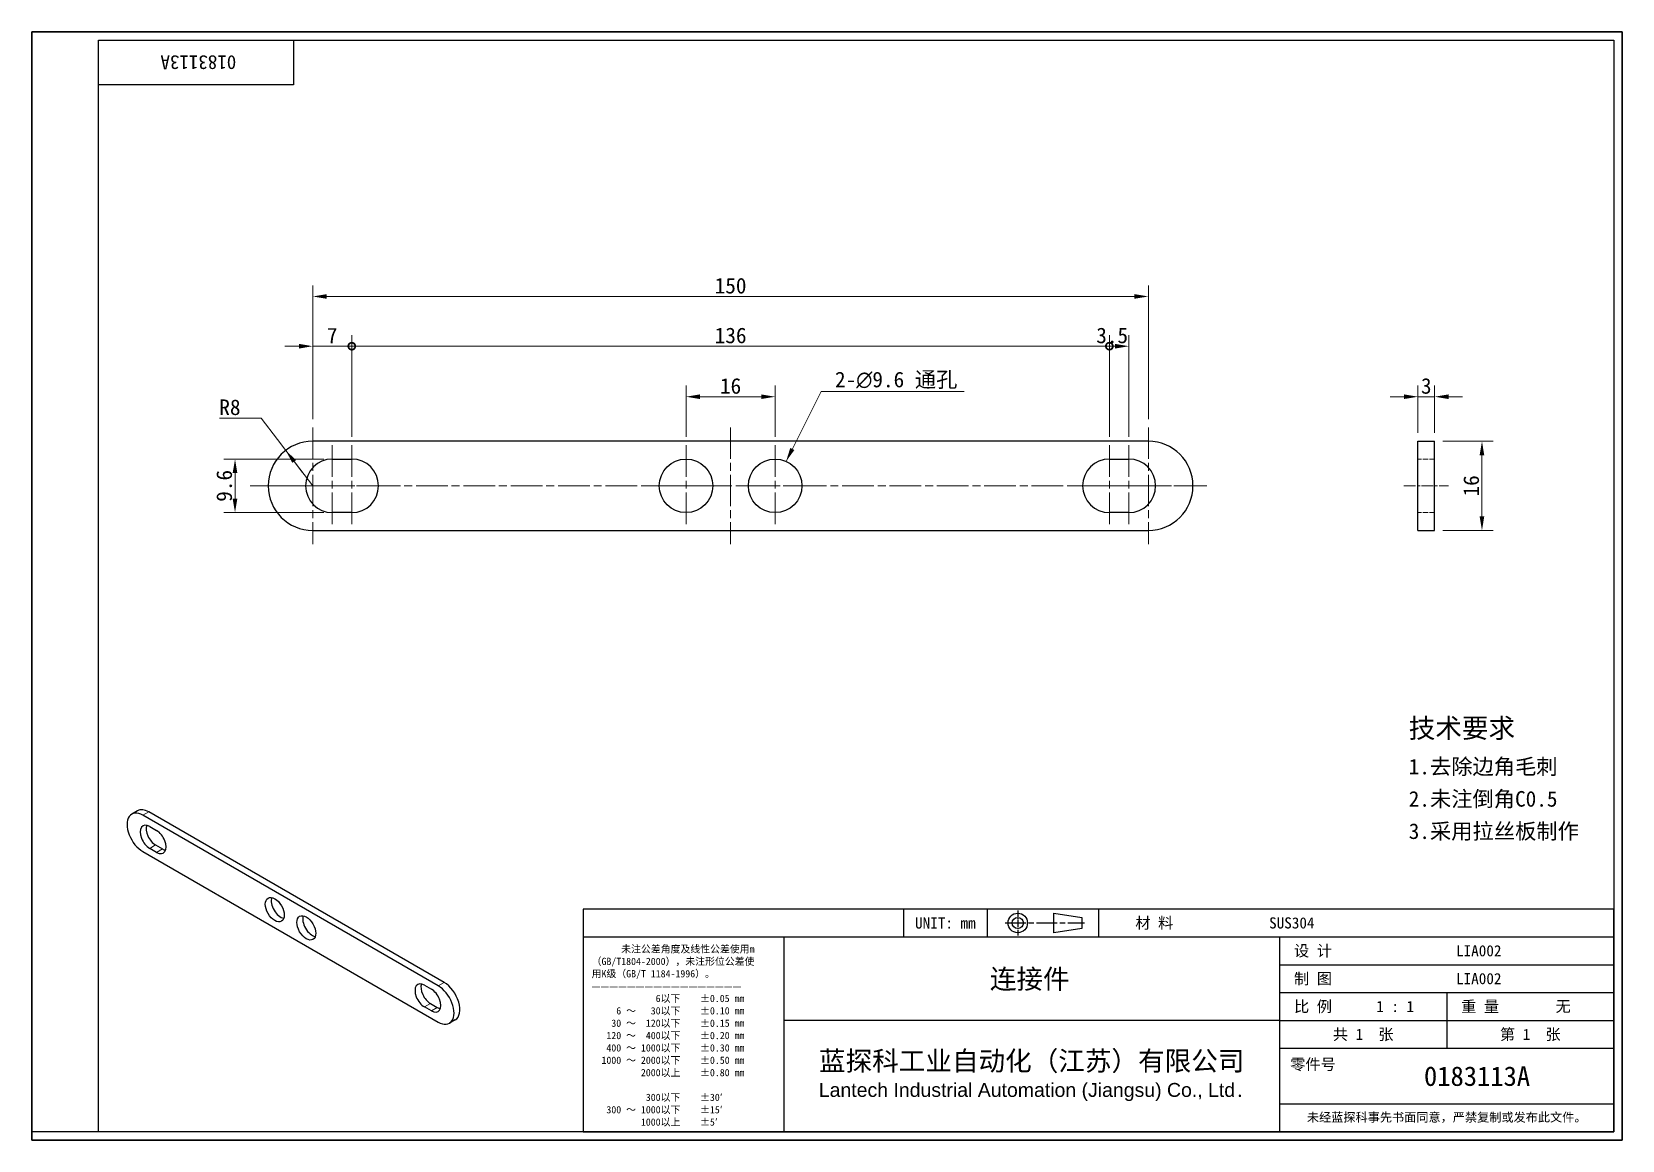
# Model space of a CAD drawing. Header units: millimetres. Extents: x 6 to 292, y 5 to 205.
import ezdxf
from ezdxf.enums import TextEntityAlignment as Align

# ---------------------------------------------------------------- set-up
doc = ezdxf.new("R2010")
doc.units = ezdxf.units.MM
doc.linetypes.add('CHAIN', pattern=[0.3543, 0.2362, -0.0295, 0.0591, -0.0295])
doc.linetypes.add('DASHED', pattern=[0.2067, 0.1654, -0.0413])
for name, color, linetype, lineweight in [('1', 7, 'Continuous', 18), ('可见 (ISO)', 7, 'Continuous', 25), ('可见窄的 (ISO)', 7, 'Continuous', 18), ('图框 (ISO)', 7, 'Continuous', 35), ('标题 (ISO)', 7, 'Continuous', 25)]:
    doc.layers.add(name, color=color, linetype=linetype, lineweight=lineweight)
for name, color, linetype, lineweight, true_color in [('中心标记 (ISO)', 1, 'CHAIN', 18, 0xff0000), ('中心线 (ISO)', 1, 'CHAIN', 18, 0xff0000), ('尺寸 (ISO)', 7, 'Continuous', 18, 0x008000), ('符号 (ISO)', 7, 'Continuous', 18, 0x008000), ('隐藏 (ISO)', 5, 'DASHED', 18, 0x0000ff)]:
    doc.layers.add(name, color=color, linetype=linetype, lineweight=lineweight, true_color=true_color)
doc.styles.add('文本样式164', font='SimSun.ttf')
doc.styles.add('文本样式165', font='SimSun.ttf')
doc.styles.add('文本样式74', font='SimSun.ttf')
doc.styles.add('最新国标', font='simfang.ttf')
doc.styles.add('注释文本 (ISO)', font='simfang.ttf')
doc.styles.add('添加1', font='simfang.ttf')
doc.dimstyles.new('默认 (GB)', dxfattribs={"dimtxt": 2.8, "dimasz": 2.5, "dimexe": 2, "dimexo": 1.5, "dimgap": 0.5, "dimtad": 1, "dimtoh": 1, "dimdsep": 46, "dimtxsty": '最新国标', "dimcen": 0.09, "dimdle": 10, "dimclrd": 256, "dimclre": 256, "dimclrt": 256, "dimaunit": 1, "dimadec": 3, "dimazin": 2, "dimtfac": 0.535714, "dimtdec": 3, "dimtmove": 0, "dimatfit": 3, "dimfxl": 0, "dimtolj": 1, "dimlwd": -1, "dimlwe": -1, "dimarcsym": 0})
doc.dimstyles.new('默认 (GB)$7', dxfattribs={"dimtxt": 2.8, "dimasz": 2.5, "dimexe": 2, "dimexo": 1.5, "dimgap": 0.5, "dimtad": 1, "dimtoh": 1, "dimdsep": 46, "dimtxsty": '最新国标', "dimcen": 0.09, "dimdle": 10, "dimclrd": 256, "dimclre": 256, "dimclrt": 256, "dimaunit": 1, "dimadec": 3, "dimazin": 2, "dimtfac": 0.535714, "dimtdec": 3, "dimtmove": 0, "dimatfit": 3, "dimfxl": 0, "dimtolj": 1, "dimlwd": -1, "dimlwe": -1, "dimarcsym": 0})

# ---------------------------------------------------------------- blocks, each defined once
blk = doc.blocks.new('图框 最新国标')
at = {"layer": '图框 (ISO)'}
for p, q in [((6, 7), (6, 204.5)), ((6, 204.5), (291.5, 204.5)), ((291.5, 204.5), (291.5, 5.5)), ((6, 7), (6, 5.5)), ((6, 7), (6, 5.5)), ((291.5, 5.5), (6, 5.5))]:
    blk.add_line(p, q, dxfattribs=at)
at = {"layer": '图框 (ISO)', "color": 7, "linetype": 'Continuous', "lineweight": 25}
for p, q in [((18, 203), (290, 203)), ((18, 7), (18, 203)), ((18, 203), (290, 203)), ((53, 203), (53, 195)), ((290, 203), (290, 7)), ((290, 203), (290, 7)), ((53, 195), (18, 195)), ((290, 7), (6, 7)), ((290, 7), (18, 7))]:
    blk.add_line(p, q, dxfattribs=at)
at = {"layer": '图框 (ISO)', "style": '文本样式74'}
blk.add_attdef('零件代号_001', (42.7, 200.25), '', height=2.5, rotation=180, dxfattribs=at)
blk = doc.blocks.new('标题栏 最新国标')
at = {"layer": '标题 (ISO)'}
for p, q in [((381.98, -183.84), (196.98, -183.84)), ((196.98, -183.84), (196.98, -223.84)), ((254.48, -183.84), (254.48, -188.84)), ((269.48, -183.84), (269.48, -188.84)), ((281.48, -188.09), (281.48, -184.59)), ((281.48, -184.59), (286.48, -185.34)), ((286.48, -185.34), (286.48, -187.34)), ((289.48, -183.84), (289.48, -188.84)), ((381.98, -223.84), (381.98, -183.84)), ((383.48, -183.84), (383.48, -225.34)), ((286.48, -187.34), (281.48, -188.09)), ((196.98, -188.84), (381.98, -188.84)), ((232.98, -188.84), (232.98, -223.84)), ((321.98, -188.84), (321.98, -223.84)), ((321.98, -193.84), (381.98, -193.84)), ((321.98, -198.84), (381.98, -198.84)), ((351.98, -198.84), (351.98, -208.84)), ((321.98, -203.84), (232.98, -203.84)), ((321.98, -203.84), (381.98, -203.84)), ((321.98, -208.84), (381.98, -208.84)), ((321.98, -218.84), (381.98, -218.84)), ((196.98, -223.84), (381.98, -223.84)), ((383.48, -225.34), (196.98, -225.34))]:
    blk.add_line(p, q, dxfattribs=at)
at = {"layer": '标题 (ISO)', "linetype": 'CHAIN', "ltscale": 5.000333}
blk.add_line((274.98, -184.09), (274.98, -188.59), dxfattribs=at)
at = {"layer": '标题 (ISO)', "linetype": 'CHAIN', "ltscale": 15.834605}
blk.add_line((272.73, -186.34), (286.98, -186.34), dxfattribs=at)
at = {"layer": '标题 (ISO)'}
for radius in [1.75, 1]:
    blk.add_circle((274.98, -186.34), radius, dxfattribs=at)
at = {"layer": '1', "style": '文本样式164'}
for s, p in [('UNIT: mm', (261.98, -186.34)), ('材 料', (299.48, -186.34)), ('设 计', (327.98, -191.34)), ('制 图', (327.98, -196.34)), ('比 例', (327.98, -201.34)), ('重 量', (357.98, -201.34)), ('共 1  张', (336.98, -206.34)), ('第 1  张', (366.98, -206.34))]:
    blk.add_text(s, height=2, dxfattribs=at).set_placement(p, align=Align.MIDDLE_CENTER)
at = {"layer": '标题 (ISO)', "style": '注释文本 (ISO)'}
for s, insert, char_height, attachment_point, line_spacing_factor in [('\\fSimSun|b0|i0;{\\H1.3000;      未注公差角度及线性公差使用m\\P}\\fSimSun|b0|i0;{\\H1.3000;（GB/T1804-2000），未注形位公差使\\P}\\fSimSun|b0|i0;{\\H1.3000;用K级（GB/T 1184-1996）。\\P}\\fSimSun|b0|i0;{\\H1.3000;—————————————————\\P}\\fSimSun|b0|i0;{\\H1.3000;             6以下    ±0.05 mm\\P}\\fSimSun|b0|i0;{\\H1.3000;     6 ～   30以下    ±0.10 mm\\P}\\fSimSun|b0|i0;{\\H1.3000;    30 ～  120以下    ±0.15 mm\\P}\\fSimSun|b0|i0;{\\H1.3000;   120 ～  400以下    ±0.20 mm\\P}\\fSimSun|b0|i0;{\\H1.3000;   400 ～ 1000以下    ±0.30 mm\\P}\\fSimSun|b0|i0;{\\H1.3000;  1000 ～ 2000以下    ±0.50 mm\\P}\\fSimSun|b0|i0;{\\H1.3000;          2000以上    ±0.80 mm\\P}\\fSimSun|b0|i0;{\\H1.3000;\\P}\\fSimSun|b0|i0;{\\H1.3000;           300以下    ±30′\\P}\\fSimSun|b0|i0;{\\H1.3000;   300 ～ 1000以下    ±15′\\P}\\fSimSun|b0|i0;{\\H1.3000;          1000以上    ±5′}', (198.48, -206.63), 1.3, 4, 1.023913), ('{\\fMicrosoft YaHei|b0|i0|c134|p34;\\H1.75x;蓝探科工业自动化（江苏）有限公司\\P\\fArial|b0|i0|c0|p34;\\H0.71429x;Lantech Industrial Automation (Jiangsu) Co., Ltd\\fFangSong|b0|i0|c134|p49;.\\H1.15195x; }', (277.48, -213.84), 2, 5, 0.978695)]:
    blk.add_mtext(s, dxfattribs=dict(at, insert=insert, char_height=char_height, attachment_point=attachment_point, line_spacing_factor=line_spacing_factor))
at = {"layer": '标题 (ISO)', "attachment_point": 5, "style": '注释文本 (ISO)'}
for s, insert, char_height in [('\\fFangSong|b0|i0;零件号', (327.98, -211.84), 2), ('\\fSimSun|b0|i0;{\\H1.6000;未经蓝探科事先书面同意，严禁复制或发布此文件。}', (351.98, -221.34), 1.6)]:
    blk.add_mtext(s, dxfattribs=dict(at, insert=insert, char_height=char_height))
at = {"layer": '标题 (ISO)'}
for tag, p, height, style in [('材料_001', (320.09, -187.33), 2, '注释文本 (ISO)'), ('设计人_001', (353.65, -192.33), 2, '注释文本 (ISO)'), ('库存编号_001', (269.97, -198.15), 3.5, '文本样式165'), ('设计人_001', (353.65, -197.33), 2, '注释文本 (ISO)'), ('视图比例_001', (339.32, -202.33), 2, '注释文本 (ISO)'), ('质量\\P3;_001', (371.53, -202.3), 2, '注释文本 (ISO)'), ('零件代号_001', (347.9, -215.59), 3.5, '文本样式165')]:
    blk.add_attdef(tag, p, '', height=height, dxfattribs=dict(at, style=style))
blk = doc.blocks.new('*D5')
at = {"layer": 'Defpoints', "color": 0, "transparency": 16777216}
for p in [(139.44, 138.98), (123.44, 130.28), (139.44, 130.28)]:
    blk.add_point(p, dxfattribs=at)
at = {"layer": '尺寸 (ISO)', "color": 116, "true_color": 0x00803f, "transparency": 16777216}
for p, q in [((123.44, 131.78), (123.44, 140.98)), ((139.44, 131.78), (139.44, 140.98)), ((125.94, 138.98), (136.94, 138.98))]:
    blk.add_line(p, q, dxfattribs=at)
for points in [[(125.94, 139.4), (125.94, 138.57), (123.44, 138.98)], [(136.94, 139.4), (136.94, 138.57), (139.44, 138.98)]]:
    blk.add_solid(points, dxfattribs=at)
at = {"layer": '尺寸 (ISO)', "transparency": 16777216, "insert": (131.44, 140.9), "char_height": 2.8, "attachment_point": 5, "style": '最新国标'}
blk.add_mtext('\\A1;16', dxfattribs=at)
blk = doc.blocks.new('*D6')
at = {"layer": 'Defpoints', "color": 0, "transparency": 16777216}
for p in [(257.83, 138.98), (254.83, 130.98), (257.83, 130.98)]:
    blk.add_point(p, dxfattribs=at)
at = {"layer": '尺寸 (ISO)', "color": 116, "true_color": 0x00803f, "transparency": 16777216}
for p, q in [((254.83, 132.48), (254.83, 140.98)), ((257.83, 132.48), (257.83, 140.98)), ((252.33, 138.98), (249.83, 138.98)), ((254.83, 138.98), (257.83, 138.98)), ((260.33, 138.98), (262.83, 138.98))]:
    blk.add_line(p, q, dxfattribs=at)
for points in [[(252.33, 139.4), (252.33, 138.57), (254.83, 138.98)], [(260.33, 139.4), (260.33, 138.57), (257.83, 138.98)]]:
    blk.add_solid(points, dxfattribs=at)
at = {"layer": '尺寸 (ISO)', "transparency": 16777216, "insert": (256.33, 140.9), "char_height": 2.8, "attachment_point": 5, "style": '最新国标'}
blk.add_mtext('\\A1;3', dxfattribs=at)
blk = doc.blocks.new('*D7')
at = {"layer": 'Defpoints', "color": 0, "transparency": 16777216}
for p in [(257.83, 130.98), (257.83, 114.98), (266.33, 114.98)]:
    blk.add_point(p, dxfattribs=at)
at = {"layer": '尺寸 (ISO)', "color": 116, "true_color": 0x00803f, "transparency": 16777216}
for p, q in [((259.33, 130.98), (268.33, 130.98)), ((266.33, 128.48), (266.33, 117.48)), ((259.33, 114.98), (268.33, 114.98))]:
    blk.add_line(p, q, dxfattribs=at)
for points in [[(265.91, 128.48), (266.74, 128.48), (266.33, 130.98)], [(265.91, 117.48), (266.74, 117.48), (266.33, 114.98)]]:
    blk.add_solid(points, dxfattribs=at)
at = {"layer": '尺寸 (ISO)', "transparency": 16777216, "insert": (264.41, 122.98), "char_height": 2.8, "attachment_point": 5, "rotation": 90, "style": '最新国标'}
blk.add_mtext('\\A1;16', dxfattribs=at)
blk = doc.blocks.new('*D8')
at = {"layer": 'Defpoints', "color": 0, "transparency": 16777216}
for p in [(59.94, 127.78), (42.48, 118.18), (59.94, 118.18)]:
    blk.add_point(p, dxfattribs=at)
at = {"layer": '尺寸 (ISO)', "color": 116, "true_color": 0x00803f, "transparency": 16777216}
for p, q in [((58.44, 127.78), (40.48, 127.78)), ((42.48, 125.28), (42.48, 120.68)), ((58.44, 118.18), (40.48, 118.18))]:
    blk.add_line(p, q, dxfattribs=at)
for points in [[(42.06, 125.28), (42.9, 125.28), (42.48, 127.78)], [(42.06, 120.68), (42.9, 120.68), (42.48, 118.18)]]:
    blk.add_solid(points, dxfattribs=at)
at = {"layer": '尺寸 (ISO)', "transparency": 16777216, "insert": (40.55, 122.98), "char_height": 2.8, "attachment_point": 5, "rotation": 90, "style": '最新国标'}
blk.add_mtext('\\A1;9.6', dxfattribs=at)
blk = doc.blocks.new('*D9')
at = {"layer": 'Defpoints', "color": 0, "transparency": 16777216}
for p in [(51.59, 129.34), (56.44, 122.98)]:
    blk.add_point(p, dxfattribs=at)
at = {"layer": '尺寸 (ISO)', "color": 116, "true_color": 0x00803f, "transparency": 16777216}
for p, q in [((39.7, 135.15), (47.16, 135.15)), ((47.16, 135.15), (50.08, 131.33)), ((51.59, 129.34), (50.08, 131.33)), ((56.44, 122.98), (51.59, 129.34)), ((53.11, 127.36), (54.62, 125.37))]:
    blk.add_line(p, q, dxfattribs=at)
blk.add_solid([(53.44, 127.61), (52.78, 127.1), (51.59, 129.34)], dxfattribs=at)
at = {"layer": '尺寸 (ISO)', "transparency": 16777216, "insert": (41.57, 137.07), "char_height": 2.8, "attachment_point": 5, "style": '最新国标'}
blk.add_mtext('\\A1;R8', dxfattribs=at)
blk = doc.blocks.new('*D10')
at = {"layer": 'Defpoints', "color": 0, "transparency": 16777216}
for p in [(206.44, 156.98), (56.44, 133.48), (206.44, 133.48)]:
    blk.add_point(p, dxfattribs=at)
at = {"layer": '尺寸 (ISO)', "color": 116, "true_color": 0x00803f, "transparency": 16777216}
for p, q in [((56.44, 134.98), (56.44, 158.98)), ((206.44, 134.98), (206.44, 158.98)), ((58.94, 156.98), (203.94, 156.98))]:
    blk.add_line(p, q, dxfattribs=at)
for points in [[(58.94, 157.4), (58.94, 156.57), (56.44, 156.98)], [(203.94, 157.4), (203.94, 156.57), (206.44, 156.98)]]:
    blk.add_solid(points, dxfattribs=at)
at = {"layer": '尺寸 (ISO)', "transparency": 16777216, "insert": (131.44, 158.9), "char_height": 2.8, "attachment_point": 5, "style": '最新国标'}
blk.add_mtext('\\A1;150', dxfattribs=at)
blk = doc.blocks.new('_DotSmall')
at = {"color": 0, "linetype": 'ByBlock', "const_width": 0.5}
blk.add_lwpolyline([(-0.0625, 0, 1), (0.0625, 0, 1)], format="xyb", close=True, dxfattribs=at)
blk = doc.blocks.new('*D11')
at = {"layer": 'Defpoints', "color": 0, "transparency": 16777216}
for p in [(63.44, 148.05), (56.44, 133.48), (63.44, 130.28)]:
    blk.add_point(p, dxfattribs=at)
at = {"layer": '尺寸 (ISO)', "color": 116, "true_color": 0x00803f, "transparency": 16777216}
for p, q in [((56.44, 134.98), (56.44, 150.05)), ((63.44, 131.78), (63.44, 150.05)), ((53.94, 148.05), (51.44, 148.05)), ((56.44, 148.05), (58.94, 148.05)), ((58.94, 148.05), (63.44, 148.05))]:
    blk.add_line(p, q, dxfattribs=at)
blk.add_solid([(53.94, 148.47), (53.94, 147.63), (56.44, 148.05)], dxfattribs=at)
at = {"layer": '尺寸 (ISO)', "color": 116, "true_color": 0x00803f, "transparency": 16777216, "xscale": 2.5, "yscale": 2.5, "zscale": 2.5, "rotation": 180}
blk.add_blockref('_DotSmall', (63.44, 148.05), dxfattribs=at)
at = {"layer": '尺寸 (ISO)', "transparency": 16777216, "insert": (59.93, 149.97), "char_height": 2.8, "attachment_point": 5, "style": '最新国标'}
blk.add_mtext('\\A1;7', dxfattribs=at)
blk = doc.blocks.new('*D13')
at = {"layer": 'Defpoints', "color": 0, "transparency": 16777216}
for p in [(199.44, 148.05), (63.44, 130.28), (199.44, 130.28)]:
    blk.add_point(p, dxfattribs=at)
at = {"layer": '尺寸 (ISO)', "color": 116, "true_color": 0x00803f, "transparency": 16777216}
for p, q in [((63.44, 131.78), (63.44, 150.05)), ((199.44, 131.78), (199.44, 150.05)), ((63.44, 148.05), (199.44, 148.05))]:
    blk.add_line(p, q, dxfattribs=at)
at = {"layer": '尺寸 (ISO)', "color": 116, "true_color": 0x00803f, "transparency": 16777216, "xscale": 2.5, "yscale": 2.5, "zscale": 2.5, "rotation": 180}
blk.add_blockref('_DotSmall', (63.44, 148.05), dxfattribs=at)
at = {"layer": '尺寸 (ISO)', "color": 116, "true_color": 0x00803f, "transparency": 16777216, "xscale": 2.5, "yscale": 2.5, "zscale": 2.5}
blk.add_blockref('_DotSmall', (199.44, 148.05), dxfattribs=at)
at = {"layer": '尺寸 (ISO)', "transparency": 16777216, "insert": (131.45, 149.97), "char_height": 2.8, "attachment_point": 5, "style": '最新国标'}
blk.add_mtext('\\A1;136', dxfattribs=at)
blk = doc.blocks.new('*D14')
at = {"layer": 'Defpoints', "color": 0, "transparency": 16777216}
for p in [(202.94, 148.05), (199.44, 130.28), (202.94, 130.28)]:
    blk.add_point(p, dxfattribs=at)
at = {"layer": '尺寸 (ISO)', "color": 116, "true_color": 0x00803f, "transparency": 16777216}
for p, q in [((199.44, 131.78), (199.44, 150.05)), ((202.94, 131.78), (202.94, 150.05)), ((199.44, 148.05), (200.44, 148.05))]:
    blk.add_line(p, q, dxfattribs=at)
blk.add_solid([(200.44, 148.47), (200.44, 147.63), (202.94, 148.05)], dxfattribs=at)
at = {"layer": '尺寸 (ISO)', "color": 116, "true_color": 0x00803f, "transparency": 16777216, "xscale": 2.5, "yscale": 2.5, "zscale": 2.5, "rotation": 180}
blk.add_blockref('_DotSmall', (199.44, 148.05), dxfattribs=at)
at = {"layer": '尺寸 (ISO)', "transparency": 16777216, "insert": (199.94, 149.97), "char_height": 2.8, "attachment_point": 5, "style": '最新国标'}
blk.add_mtext('\\A1;3.5', dxfattribs=at)

msp = doc.modelspace()

# ---------------------------------------------------------------- linework, layer by layer
at = {"layer": '中心标记 (ISO)', "ltscale": 23.990969}
for p, q in [((56.4442, 133.4836), (56.4442, 112.4836)), ((206.4442, 133.4836), (206.4442, 112.4836)), ((59.9442, 130.2836), (59.9442, 115.6836)), ((63.4442, 130.2836), (63.4442, 115.6836)), ((123.4442, 130.2836), (123.4442, 115.6836)), ((139.4442, 130.2836), (139.4442, 115.6836)), ((199.4442, 130.2836), (199.4442, 115.6836)), ((202.9442, 130.2836), (202.9442, 115.6836)), ((58.9442, 122.9836), (45.9442, 122.9836)), ((130.7442, 122.9836), (116.1442, 122.9836)), ((146.7442, 122.9836), (132.1442, 122.9836)), ((216.9442, 122.9836), (203.9442, 122.9836))]:
    msp.add_line(p, q, dxfattribs=at)
at = {"layer": '中心标记 (ISO)', "ltscale": 10.889732}
for p, q in [((62.4442, 122.9836), (52.6442, 122.9836)), ((70.7442, 122.9836), (60.9442, 122.9836)), ((201.9442, 122.9836), (192.1442, 122.9836)), ((210.2442, 122.9836), (200.4442, 122.9836))]:
    msp.add_line(p, q, dxfattribs=at)
at = {"layer": '中心线 (ISO)', "ltscale": 23.990969}
for p, q in [((131.4442, 133.4836), (131.4442, 112.4836)), ((216.6568, 122.9836), (45.2271, 122.9836))]:
    msp.add_line(p, q, dxfattribs=at)
at = {"layer": '中心线 (ISO)', "ltscale": 8.88956}
msp.add_line((252.3255, 122.9836), (260.3255, 122.9836), dxfattribs=at)
at = {"layer": '可见 (ISO)'}
for p, q in [((206.4442, 130.9836), (56.4442, 130.9836)), ((254.8255, 130.9836), (257.8255, 130.9836)), ((254.8255, 114.9836), (254.8255, 130.9836)), ((257.8255, 114.9836), (257.8255, 130.9836)), ((59.9442, 127.7836), (63.4442, 127.7836)), ((199.4442, 127.7836), (202.9442, 127.7836)), ((63.4442, 118.1836), (59.9442, 118.1836)), ((202.9442, 118.1836), (199.4442, 118.1836)), ((56.4442, 114.9836), (206.4442, 114.9836)), ((254.8255, 114.9836), (257.8255, 114.9836)), ((24.9898, 64.6451), (23.9291, 64.0328)), ((78.9621, 33.216), (25.9291, 63.8346)), ((80.0228, 33.8284), (26.9898, 64.447)), ((27.1666, 61.8138), (28.404, 61.0994)), ((25.9291, 57.3027), (78.9621, 26.684)), ((28.404, 57.1802), (27.1666, 57.8946)), ((28.2272, 58.507), (29.4647, 57.7926)), ((76.4873, 33.3385), (77.7247, 32.6241)), ((77.7247, 28.7049), (76.4873, 29.4193)), ((77.5479, 30.0317), (78.7854, 29.3172)), ((82.0228, 27.0983), (80.9621, 26.4859))]:
    msp.add_line(p, q, dxfattribs=at)
for centre in [(123.4442, 122.9836), (139.4442, 122.9836)]:
    msp.add_circle(centre, 4.8, dxfattribs=at)
for centre, radius, start, end in [((56.4442, 122.9836), 8, 90, 270), ((206.4442, 122.9836), 8, 270, 90), ((59.9442, 122.9836), 4.8, 90, 270), ((63.4442, 122.9836), 4.8, 270, 90), ((199.4442, 122.9836), 4.8, 90, 270), ((202.9442, 122.9836), 4.8, 270, 90)]:
    msp.add_arc(centre, radius, start, end, dxfattribs=at)
for centre, major_axis, start_param, end_param in [((25.9291, 60.5686), (-2, 3.4641), 5.49778714, 8.6393798), ((26.9898, 61.181), (-2, 3.4641), 5.49778714, 6.28318531), ((27.1666, 59.8542), (-1.2, 2.0785), 5.49778714, 8.6393798), ((28.2272, 60.4666), (1.2, -2.0785), 3.59935477, 5.49778714), ((28.404, 59.1398), (1.2, -2.0785), 5.49778714, 8.6393798), ((29.4647, 59.7522), (1.2, -2.0785), 5.49778714, 5.82542319), ((50.6779, 47.5047), (1.2, -2.0785), 3.59935477, 5.82542319), ((56.3347, 44.2387), (1.2, -2.0785), 3.59935477, 5.82542319), ((76.4873, 31.3789), (-1.2, 2.0785), 5.49778714, 8.6393798), ((77.5479, 31.9913), (1.2, -2.0785), 3.59935477, 5.49778714), ((77.7247, 30.6645), (1.2, -2.0785), 5.49778714, 8.6393798), ((78.9621, 29.95), (2, -3.4641), 5.49778714, 8.6393798), ((80.0228, 30.5624), (2, -3.4641), 0, 2.35619449), ((78.7854, 31.2768), (1.2, -2.0785), 5.49778714, 5.82542319)]:
    msp.add_ellipse(centre, major_axis=major_axis, ratio=0.57735027, start_param=start_param, end_param=end_param, dxfattribs=at)
for centre in [(49.6172, 46.8923), (55.2741, 43.6263)]:
    msp.add_ellipse(centre, major_axis=(1.2, -2.0785), ratio=0.57735027, dxfattribs=at)
at = {"layer": '可见窄的 (ISO)'}
for p, q in [((26.9898, 64.447), (25.9291, 63.8346)), ((27.1666, 57.8946), (28.2272, 58.507)), ((28.404, 57.1802), (29.4647, 57.7926)), ((80.0228, 33.8284), (78.9621, 33.216)), ((76.4873, 29.4193), (77.5479, 30.0317)), ((77.7247, 28.7049), (78.7854, 29.3172))]:
    msp.add_line(p, q, dxfattribs=at)
at = {"layer": '隐藏 (ISO)', "ltscale": 5.71399}
for p, q in [((257.8255, 127.7836), (254.8255, 127.7836)), ((257.8255, 118.1836), (254.8255, 118.1836))]:
    msp.add_line(p, q, dxfattribs=at)

# ---------------------------------------------------------------- block references
msp.add_blockref('图框 最新国标', (0, 0)).add_auto_attribs({'零件代号_001': '0183113A'})
ref = msp.add_blockref('标题栏 最新国标', (-91.9825, 230.8443))
ref.add_attrib('零件代号_001', '0183113A', (255.9204, 15.25), dxfattribs={"layer": '标题 (ISO)', "height": 3.5, "style": '文本样式165'})
ref.add_attrib('库存编号_001', '连接件', (177.9916, 32.6913), dxfattribs={"layer": '标题 (ISO)', "height": 3.5, "style": '文本样式165'})
ref.add_attrib('质量\\P3;_001', '无', (279.5429, 28.54), dxfattribs={"layer": '标题 (ISO)', "height": 2, "style": '注释文本 (ISO)'})
ref.add_attrib('视图比例_001', '1 : 1', (247.3371, 28.5171), dxfattribs={"layer": '标题 (ISO)', "height": 2, "style": '注释文本 (ISO)'})
ref.add_attrib('设计人_001', 'LIA002', (261.6686, 38.5114), dxfattribs={"layer": '标题 (ISO)', "height": 2, "style": '注释文本 (ISO)'})
ref.add_attrib('设计人_001', 'LIA002', (261.6686, 33.5114), dxfattribs={"layer": '标题 (ISO)', "height": 2, "style": '注释文本 (ISO)'})
ref.add_attrib('材料_001', 'SUS304', (228.1114, 43.5114), dxfattribs={"layer": '标题 (ISO)', "height": 2, "style": '注释文本 (ISO)'})

# ---------------------------------------------------------------- texts
at = {"layer": '符号 (ISO)', "char_height": 2.8}
for s, insert, width, attachment_point, line_spacing_factor, style in [('2-\\fAIGDT|b0|i0;{\\H2.8000;n}\\fFangSong|b0|i0;{\\H2.8000;9.6 通孔}', (150.183, 140.368), 24.337871, 7, 0.49, '最新国标'), ('{\\H1.25x;技术要求\\P\\H0.8x;1.去除边角毛刺\\P2.未注倒角C0.5\\P3.采用拉丝板制作}', (253.1797, 70.247), 34.750197, 4, 1.243207, '添加1')]:
    msp.add_mtext(s, dxfattribs=dict(at, insert=insert, width=width, attachment_point=attachment_point, line_spacing_factor=line_spacing_factor, style=style))

# ---------------------------------------------------------------- dimensions: what is measured, and where the dimension line sits
at = {"layer": '尺寸 (ISO)', "color": 116, "true_color": 0x00803f}
for base, p1, p2, angle, override, picture, middle in [((206.4442, 156.9836), (56.4442, 133.4836), (206.4442, 133.4836), 180, {"dimgap": 0.5, "dimtoh": 0, "dimdec": 2, "dimtol": 0, "dimlim": 0, "dimtp": 0, "dimtm": 0, "dimtdec": 3, "dimtofl": 0, "dimatfit": 1}, '*D10', (131.4442, 156.9836)), ((63.4442, 148.0491), (56.4442, 133.4836), (63.4442, 130.2836), 180, {"dimgap": 0.5, "dimtoh": 0, "dimdec": 2, "dimblk2": 'DotSmall', "dimsah": 1, "dimdle": 0, "dimtol": 0, "dimlim": 0, "dimtp": 0, "dimtm": 0, "dimtdec": 3, "dimtofl": 0}, '*D11', (59.9342, 148.0491)), ((199.4442, 148.0491), (63.4442, 130.2836), (199.4442, 130.2836), 180, {"dimgap": 0.5, "dimtoh": 0, "dimdec": 2, "dimblk1": 'DotSmall', "dimblk2": 'DotSmall', "dimsah": 1, "dimdle": 0, "dimtol": 0, "dimlim": 0, "dimtp": 0, "dimtm": 0, "dimtdec": 3, "dimtofl": 0, "dimatfit": 1}, '*D13', (131.4542, 148.0491)), ((202.9442, 148.0491), (199.4442, 130.2836), (202.9442, 130.2836), 180, {"dimgap": 0.5, "dimtoh": 0, "dimdec": 2, "dimblk1": 'DotSmall', "dimsah": 1, "dimdle": 0, "dimtol": 0, "dimlim": 0, "dimtp": 0, "dimtm": 0, "dimtdec": 3, "dimtofl": 1, "dimatfit": 1}, '*D14', (199.9442, 148.0491)), ((139.4442, 138.9836), (123.4442, 130.2836), (139.4442, 130.2836), 180, {"dimgap": 0.5, "dimtoh": 0, "dimdec": 2, "dimtol": 0, "dimlim": 0, "dimtp": 0, "dimtm": 0, "dimtdec": 3, "dimtofl": 0, "dimatfit": 1}, '*D5', (131.4442, 138.9836)), ((257.8255, 138.9836), (254.8255, 130.9836), (257.8255, 130.9836), 180, {"dimgap": 0.5, "dimtoh": 0, "dimdec": 2, "dimtol": 0, "dimlim": 0, "dimtp": 0, "dimtm": 0, "dimtdec": 3, "dimtofl": 1, "dimatfit": 1}, '*D6', (256.3255, 138.9836)), ((266.3255, 114.9836), (257.8255, 130.9836), (257.8255, 114.9836), 90, {"dimgap": 0.5, "dimtoh": 0, "dimdec": 2, "dimtol": 0, "dimlim": 0, "dimtp": 0, "dimtm": 0, "dimtdec": 3, "dimtofl": 0, "dimatfit": 1}, '*D7', (266.3255, 122.9836)), ((42.479, 118.1836), (59.9442, 127.7836), (59.9442, 118.1836), 90, {"dimgap": 0.5, "dimtoh": 0, "dimdec": 2, "dimtol": 0, "dimlim": 0, "dimtp": 0, "dimtm": 0, "dimtdec": 3, "dimtofl": 0, "dimatfit": 1}, '*D8', (42.479, 122.9836))]:
    dim = msp.add_linear_dim(base=base, p1=p1, p2=p2, angle=angle, dimstyle='默认 (GB)', override=override, dxfattribs=at)
    dim.commit()
    dim.dimension.update_dxf_attribs({"geometry": picture, "text_midpoint": middle, "dimtype": 160})
dim = msp.add_radius_dim(center=(56.4442, 122.9836), mpoint=(51.5925, 129.3445), dimstyle='默认 (GB)', override={"dimgap": 0.5, "dimtih": 1, "dimdec": 2, "dimlfac": 1, "dimcen": 0, "dimtol": 0, "dimlim": 0, "dimtp": 0, "dimtm": 0, "dimtdec": 3}, dxfattribs=at)
dim.commit()
dim.dimension.update_dxf_attribs({"geometry": '*D9', "text_midpoint": (41.566, 135.1531), "dimtype": 164})

# ---------------------------------------------------------------- leaders
at = {"layer": '符号 (ISO)', "annotation_type": 0, "has_hookline": 1, "hookline_direction": 0, "text_width": 23.209}
msp.add_leader([(141.4009, 127.3666), (147.683, 139.9013), (150.183, 139.9013)], dimstyle='默认 (GB)$7', override={"dimgap": 0, "dimtad": 1}, dxfattribs=at)

doc.saveas('drawing.dxf')
